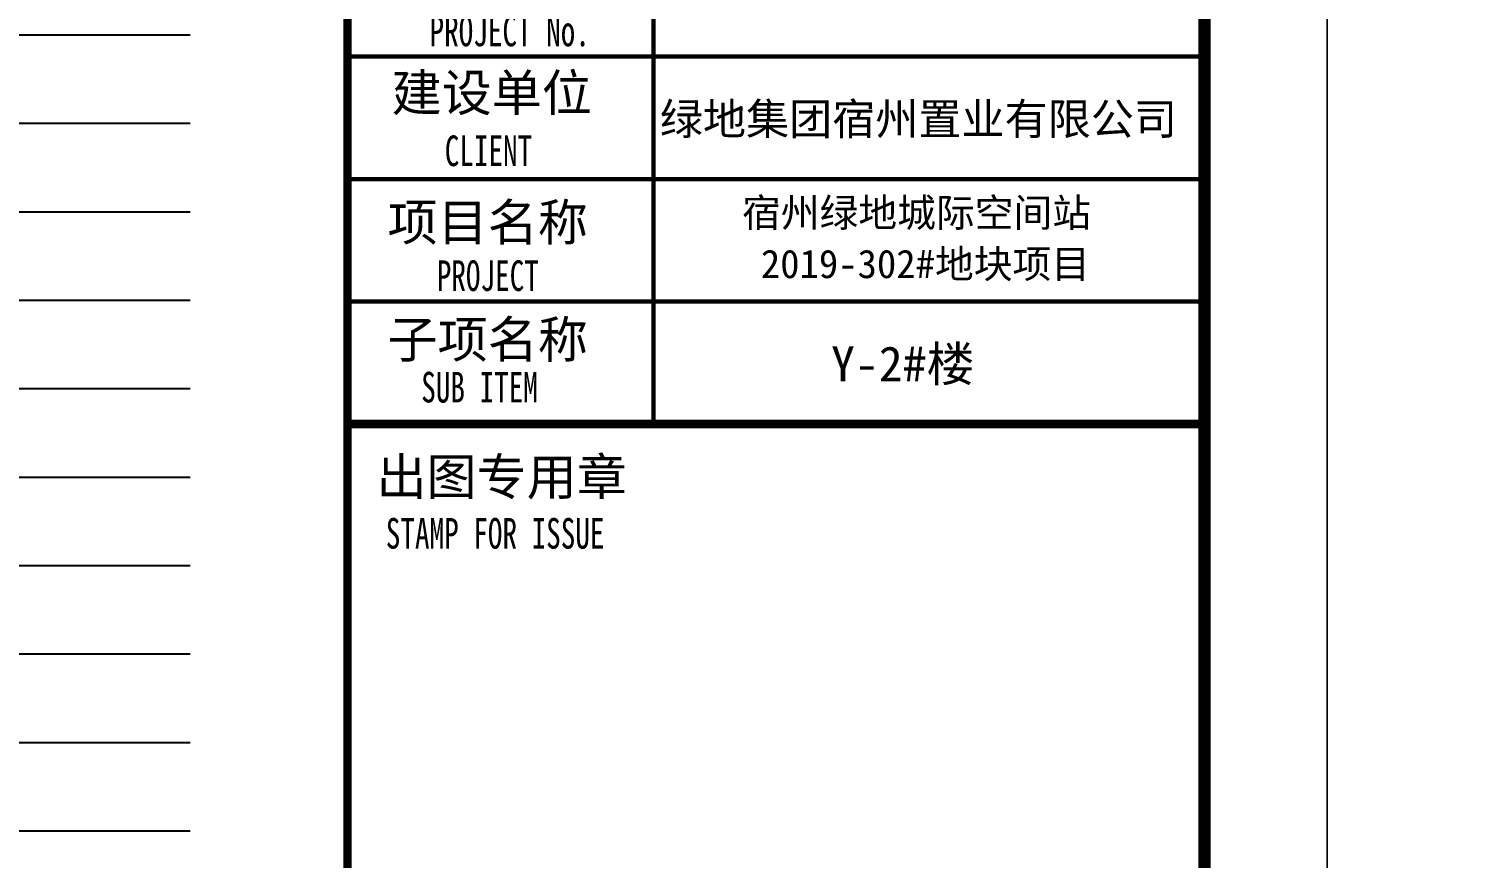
# Model space of a CAD drawing. Extents: x 3774419 to 4775970, y -926964 to 2266.
# Drawn here: x 3853216 to 3865042, y -615510 to -608738 of the extents above; entities that cross this region are included whole.
import ezdxf

# ---------------------------------------------------------------- set-up
doc = ezdxf.new("R2010")
doc.units = 0
doc.header["$LTSCALE"] = 1000
doc.header["$MEASUREMENT"] = 0
for name, color, linetype in [('!!电气', 1, 'CONTINUOUS'), ('TEL_TEXT', 7, 'CONTINUOUS'), ('图签文字', 4, 'CONTINUOUS')]:
    doc.layers.add(name, color=color, linetype=linetype)
doc.layers.add('图框', color=147, linetype='CONTINUOUS', lineweight=20)
doc.layers.add('图签', color=147, linetype='CONTINUOUS', lineweight=18)
doc.styles.add('宋体', font='', dxfattribs={"height": 4})
doc.styles.add('建筑图签-1', font='simhei.ttf', dxfattribs={"width": 0.7})
doc.styles.get('宋体').set_extended_font_data('SimSun')

# ---------------------------------------------------------------- blocks, each defined once
blk = doc.blocks.new('A$C7E752094')
at = {"layer": '图框'}
for points, const_width in [([(0, -2200), (0, 37800)], 70), ([(2500, 14800), (2500, 18800)], 35), ([(0, 17800), (7000, 17800)], 35), ([(0, 16800), (7000, 16800)], 35), ([(0, 15800), (7000, 15800)], 35), ([(7000, 14800), (0, 14800)], 70)]:
    blk.add_lwpolyline(points, dxfattribs=dict(at, const_width=const_width))
at = {"layer": '图签', "color": 154, "style": '宋体'}
for s, height, p in [('绿地集团宿州置业有限公司', 258.01, (2551, 17162)), ('宿州绿地城际空间站', 232.2, (3222, 16409)), ('2019-302#地块项目', 232.21, (3376, 15991)), ('Y-2#楼', 286.7, (3949, 15147))]:
    blk.add_text(s, height=height, dxfattribs=at).set_placement(p)
at = {"layer": '图签文字', "style": '建筑图签-1', "width": 0.7}
for s, p in [('PROJECT No.', (670, 17885, -1799)), ('CLIENT', (794, 16906)), ('PROJECT', (729, 15886)), ('SUB ITEM', (602, 14975)), ('STAMP FOR ISSUE', (313, 13781))]:
    blk.add_text(s, height=250, dxfattribs=at).set_placement(p)
at = {"layer": '图签文字', "color": 7, "style": '建筑图签-1'}
for s, p in [('建设单位', (360, 17355)), ('项目名称', (327, 16297)), ('子项名称', (327, 15340)), ('出图专用章', (236, 14218))]:
    blk.add_text(s, height=300, dxfattribs=at).set_placement(p)

msp = doc.modelspace()

# ---------------------------------------------------------------- linework, layer by layer
at = {"layer": 'TEL_TEXT', "color": 0}
for p, q in [((3833162.3, -608785.9), (3854532.4, -608785.9)), ((3833162.3, -609508.3), (3854532.4, -609508.3)), ((3833162.3, -610230.8), (3854532.4, -610230.8)), ((3833162.3, -610953.2), (3854532.4, -610953.2)), ((3833162.3, -611675.7), (3854532.4, -611675.7)), ((3833162.3, -612398.1), (3854532.4, -612398.1)), ((3833162.3, -613120.6), (3854532.4, -613120.6)), ((3833162.3, -613843.1), (3854532.4, -613843.1)), ((3833162.3, -614565.5), (3854532.4, -614565.5)), ((3833162.3, -615288), (3854532.4, -615288))]:
    msp.add_line(p, q, dxfattribs=at)
at = {"layer": '图框'}
for points in [[(3804417.5, -588009.7), (3863817.3, -588009.7), (3863817.3, -629963.9), (3804417.5, -629963.9)], [(3863817.3, -588009.7), (3923217.2, -588009.7), (3923217.2, -629963.9), (3863817.3, -629963.9)]]:
    msp.add_lwpolyline(points, close=True, dxfattribs=at)
at = {"layer": '图框', "const_width": 100}
msp.add_lwpolyline([(3806917.5, -628963.9), (3862817.5, -628963.9), (3862817.5, -588963.9), (3806917.5, -588963.9)], close=True, dxfattribs=at)

# ---------------------------------------------------------------- block references
at = {"layer": '!!电气'}
msp.add_blockref('A$C7E752094', (3855817.5, -626763.6), dxfattribs=at)

doc.saveas('drawing.dxf')
